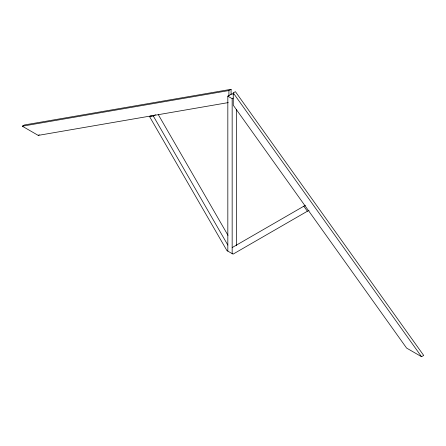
<?xml version="1.0" encoding="UTF-8"?>
<svg xmlns="http://www.w3.org/2000/svg" width="446" height="446" viewBox="0 0 446 446"><rect width="100%" height="100%" fill="white"/><g stroke="black" fill="none" stroke-linecap="round" stroke-linejoin="round"><path stroke-width="0.67" d="M228.224 102.608L38.217 135.389L22.3 126.201L24.469 124.952L231.078 89.306L231.078 94.608M38.217 135.389L39.298 134.764M309.017 210.283L233.057 254.136L226.93 250.602L149.577 116.618L151.2 115.676M149.577 116.618L153.29 115.977L155.459 114.722M22.3 126.201L228.91 90.555L231.078 89.306M233.247 92.907L235.41 91.659L423.7 355.445L421.531 356.694L406.607 348.081L233.247 105.2L233.247 92.907L421.531 356.694M227.828 251.12L227.828 96.185L232.16 93.682L233.247 94.307M227.828 96.185L232.16 98.689L233.247 98.059M232.16 247.58L305.438 205.272M303.815 206.208L307.389 211.22M158.324 114.678L227.984 235.337M153.29 115.977L227.828 245.077M236.497 109.387L236.497 245.562M232.16 98.689L232.16 253.618M228.91 90.555L228.91 95.857"/></g></svg>
